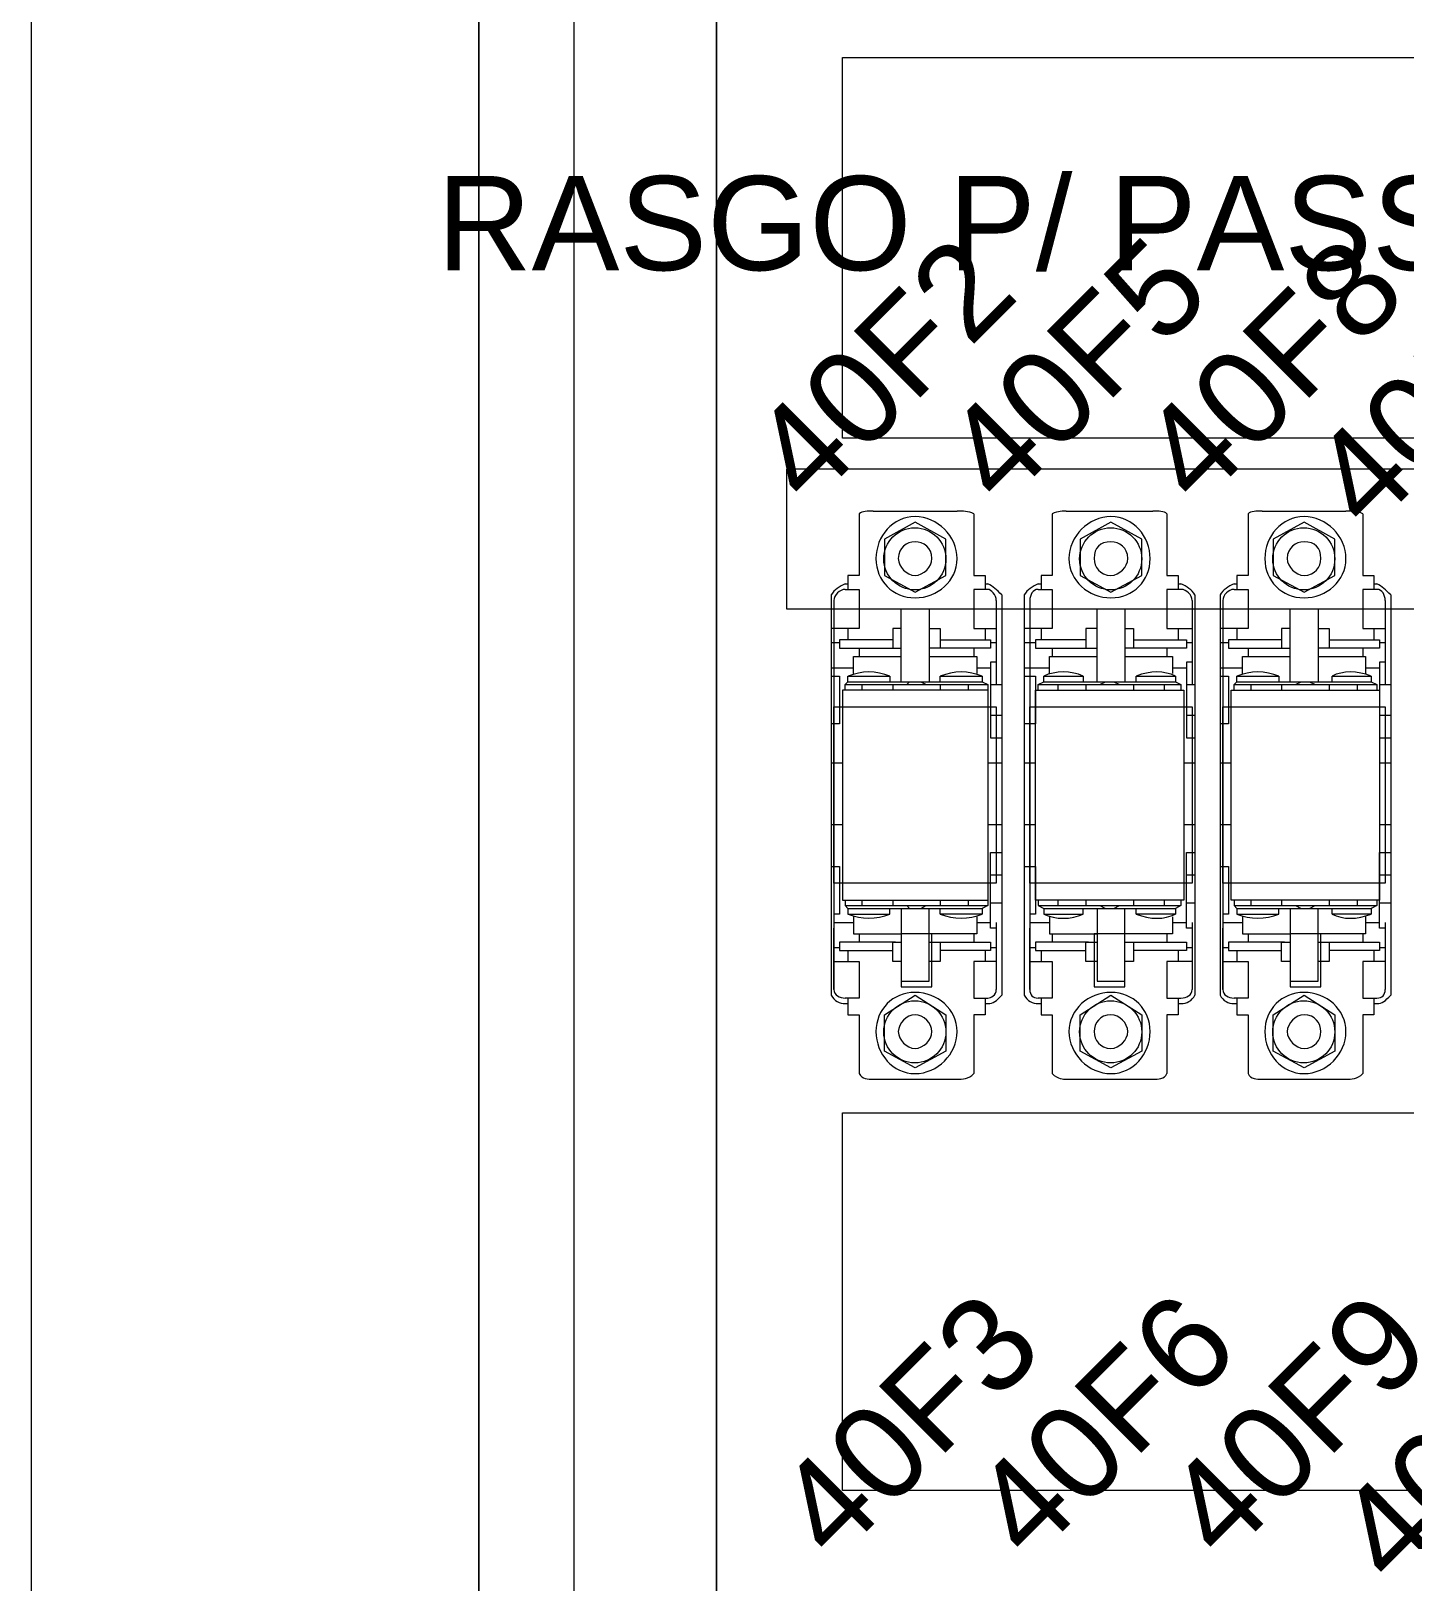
# Model space of a CAD drawing. Header units: millimetres. Extents: x 1004 to 59588, y 686 to 38112.
# Drawn here: x 17148.9 to 17437.8, y 12501.4 to 12827.4 of the extents above; entities that cross this region are included whole.
import ezdxf

# ---------------------------------------------------------------- set-up
doc = ezdxf.new("R2010")
doc.units = ezdxf.units.MM
doc.layers.add('PDF4_Geometry', color=7, linetype='Continuous')
doc.layers.add('PDF4_Text', color=7, linetype='Continuous')
doc.styles.add('PDF Arial', font='arial.ttf')

msp = doc.modelspace()

# ---------------------------------------------------------------- linework, layer by layer
at = {"layer": 'PDF4_Geometry', "lineweight": 0}
msp.add_lwpolyline([(17243.05, 11239.42), (18087.16, 11239.42), (18087.16, 11339.42), (18087.16, 13234.71), (17243.05, 13234.71), (17243.05, 11339.42), (17243.05, 13234.71), (18087.16, 13234.71), (18087.16, 11339.42), (17243.05, 11339.42), (18087.16, 11339.42), (17243.05, 11339.42), (17243.05, 11239.42), (17243.05, 11339.42)], dxfattribs=at)
for points in [[(17263.05, 11359.42), (18067.16, 11359.42), (18067.16, 13215.3), (17263.05, 13215.3)], [(18031.28, 13182.95), (18031.28, 11387.07), (17293.05, 11387.07), (17293.05, 13182.95)], [(17293.05, 12316.48), (17712.46, 12316.48), (17712.46, 13003.54), (17293.05, 13003.54)], [(17307.75, 12705.89), (17662.46, 12705.89), (17662.46, 12735.3), (17307.75, 12735.3)]]:
    msp.add_lwpolyline(points, close=True, dxfattribs=at)
at = {"layer": 'PDF4_Geometry', "lineweight": 18}
for points in [[(17148.93, 13162.95), (17148.93, 11407.07)], [(17323.05, 12725.89), (17323.05, 12712.95), (17320.69, 12712.95), (17320.69, 12710.01)], [(17325.99, 12726.48), (17343.63, 12726.48)], [(17347.16, 12725.89), (17347.16, 12712.95), (17349.52, 12712.95), (17349.52, 12710.01)], [(17363.63, 12725.89), (17363.63, 12712.95), (17361.28, 12712.95), (17361.28, 12710.01)], [(17366.58, 12726.48), (17384.81, 12726.48)], [(17387.75, 12725.89), (17387.75, 12712.95), (17390.11, 12712.95), (17390.11, 12710.01)], [(17404.81, 12725.89), (17404.81, 12712.95), (17402.46, 12712.95), (17402.46, 12710.01)], [(17407.75, 12726.48), (17425.4, 12726.48)], [(17428.93, 12725.89), (17428.93, 12712.95), (17431.28, 12712.95), (17431.28, 12710.01)], [(17320.11, 12710.01), (17323.05, 12710.01), (17323.05, 12701.77), (17317.16, 12701.77)], [(17320.11, 12711.18), (17320.69, 12711.18)], [(17350.11, 12710.01), (17347.16, 12710.01), (17347.16, 12701.77), (17351.87, 12701.77)], [(17349.52, 12711.18), (17350.11, 12711.18)], [(17350.11, 12710.01), (17350.11, 12710.01)], [(17360.69, 12710.01), (17363.63, 12710.01), (17363.63, 12701.77), (17357.75, 12701.77)], [(17360.69, 12711.18), (17361.28, 12711.18)], [(17390.69, 12710.01), (17387.75, 12710.01), (17387.75, 12701.77), (17393.05, 12701.77)], [(17390.11, 12711.18), (17390.69, 12711.18)], [(17390.69, 12710.01), (17390.69, 12710.01)], [(17401.87, 12710.01), (17404.81, 12710.01), (17404.81, 12701.77), (17398.93, 12701.77)], [(17401.87, 12711.18), (17402.46, 12711.18)], [(17431.87, 12710.01), (17428.93, 12710.01), (17428.93, 12701.77), (17433.63, 12701.77)], [(17431.28, 12711.18), (17431.87, 12711.18)], [(17431.87, 12710.01), (17431.87, 12710.01)], [(17317.16, 12708.83), (17317.16, 12691.77), (17317.16, 12664.71), (17317.16, 12624.71)], [(17317.75, 12707.65), (17317.75, 12701.77)], [(17351.87, 12707.65), (17351.87, 12690.01)], [(17353.05, 12708.83), (17353.05, 12664.71), (17353.05, 12624.71)], [(17357.75, 12708.83), (17357.75, 12691.77), (17357.75, 12664.71), (17357.75, 12624.71)], [(17358.93, 12707.65), (17358.93, 12701.77)], [(17393.05, 12707.65), (17393.05, 12690.01)], [(17393.63, 12708.83), (17393.63, 12664.71), (17393.63, 12624.71)], [(17398.93, 12708.83), (17398.93, 12691.77), (17398.93, 12664.71), (17398.93, 12624.71)], [(17399.52, 12707.65), (17399.52, 12701.77)], [(17433.63, 12707.65), (17433.63, 12690.01)], [(17434.81, 12708.83), (17434.81, 12664.71), (17434.81, 12624.71)], [(17331.87, 12690.59), (17331.87, 12705.89), (17337.75, 12705.89), (17337.75, 12690.59)], [(17373.05, 12690.59), (17373.05, 12705.89), (17378.93, 12705.89), (17378.93, 12690.59)], [(17413.63, 12690.59), (17413.63, 12705.89), (17419.52, 12705.89), (17419.52, 12690.59)], [(17320.69, 12701.77), (17320.69, 12699.42)], [(17331.87, 12701.77), (17330.11, 12701.77), (17330.11, 12697.65)], [(17337.75, 12701.77), (17340.11, 12701.77), (17340.11, 12697.65)], [(17349.52, 12701.77), (17349.52, 12699.42)], [(17361.28, 12701.77), (17361.28, 12699.42)], [(17373.05, 12701.77), (17370.69, 12701.77), (17370.69, 12697.65)], [(17378.93, 12701.77), (17380.69, 12701.77), (17380.69, 12697.65)], [(17390.11, 12701.77), (17390.11, 12699.42)], [(17402.46, 12701.77), (17402.46, 12699.42)], [(17413.63, 12701.77), (17411.87, 12701.77), (17411.87, 12697.65)], [(17419.52, 12701.77), (17421.87, 12701.77), (17421.87, 12697.65)], [(17431.28, 12701.77), (17431.28, 12699.42)], [(17317.16, 12698.83), (17318.93, 12698.83)], [(17330.11, 12699.42), (17318.93, 12699.42), (17318.93, 12697.65), (17331.87, 12697.65)], [(17323.05, 12697.65), (17323.05, 12695.89)], [(17340.11, 12699.42), (17350.69, 12699.42), (17350.69, 12697.65), (17337.75, 12697.65)], [(17347.16, 12697.65), (17347.16, 12695.89)], [(17350.69, 12698.83), (17351.87, 12698.83)], [(17357.75, 12698.83), (17360.11, 12698.83)], [(17370.69, 12699.42), (17360.11, 12699.42), (17360.11, 12697.65), (17373.05, 12697.65)], [(17363.63, 12697.65), (17363.63, 12695.89)], [(17380.69, 12699.42), (17391.87, 12699.42), (17391.87, 12697.65), (17378.93, 12697.65)], [(17387.75, 12697.65), (17387.75, 12695.89)], [(17391.87, 12698.83), (17393.05, 12698.83)], [(17398.93, 12698.83), (17400.69, 12698.83)], [(17411.87, 12699.42), (17400.69, 12699.42), (17400.69, 12697.65), (17413.63, 12697.65)], [(17404.81, 12697.65), (17404.81, 12695.89)], [(17421.87, 12699.42), (17432.46, 12699.42), (17432.46, 12697.65), (17419.52, 12697.65)], [(17428.93, 12697.65), (17428.93, 12695.89)], [(17432.46, 12698.83), (17433.63, 12698.83)], [(17317.16, 12693.54), (17321.87, 12693.54)], [(17321.87, 12692.36), (17321.87, 12695.89), (17331.87, 12695.89)], [(17337.75, 12695.89), (17347.75, 12695.89), (17347.75, 12692.36)], [(17347.75, 12693.54), (17350.69, 12693.54)], [(17351.87, 12694.71), (17350.69, 12694.71), (17350.69, 12678.83), (17353.05, 12678.83)], [(17357.75, 12693.54), (17363.05, 12693.54)], [(17363.05, 12692.36), (17363.05, 12695.89), (17373.05, 12695.89)], [(17378.93, 12695.89), (17388.93, 12695.89), (17388.93, 12692.36)], [(17388.93, 12693.54), (17391.87, 12693.54)], [(17393.05, 12694.71), (17391.87, 12694.71), (17391.87, 12678.83), (17393.63, 12678.83)], [(17398.93, 12693.54), (17403.63, 12693.54)], [(17403.63, 12692.36), (17403.63, 12695.89), (17413.63, 12695.89)], [(17419.52, 12695.89), (17429.52, 12695.89), (17429.52, 12692.36)], [(17429.52, 12693.54), (17432.46, 12693.54)], [(17433.63, 12694.71), (17432.46, 12694.71), (17432.46, 12678.83), (17434.81, 12678.83)], [(17317.16, 12691.77), (17318.93, 12691.77), (17318.93, 12681.77), (17317.16, 12681.77)], [(17320.11, 12688.83), (17320.11, 12690.01), (17320.69, 12690.59), (17320.69, 12691.77), (17329.52, 12691.77), (17329.52, 12690.59)], [(17320.11, 12690.01), (17350.11, 12690.01), (17350.11, 12688.83), (17350.11, 12664.71), (17350.11, 12644.71), (17350.11, 12643.54), (17348.93, 12642.95), (17348.93, 12641.77), (17340.11, 12641.77), (17340.11, 12642.95)], [(17320.69, 12690.59), (17348.93, 12690.59)], [(17323.63, 12690.01), (17323.63, 12688.83)], [(17330.11, 12690.01), (17330.11, 12688.83)], [(17333.05, 12690.01), (17333.63, 12690.59)], [(17335.99, 12690.59), (17337.16, 12690.01)], [(17340.11, 12690.59), (17340.11, 12691.77), (17348.93, 12691.77), (17348.93, 12690.59), (17350.11, 12690.01)], [(17340.11, 12690.01), (17340.11, 12688.83)], [(17345.99, 12690.01), (17345.99, 12688.83)], [(17350.69, 12690.01), (17353.05, 12690.01)], [(17357.75, 12691.77), (17360.11, 12691.77), (17360.11, 12681.77), (17357.75, 12681.77)], [(17360.69, 12688.83), (17360.69, 12690.01), (17361.87, 12690.59), (17361.87, 12691.77), (17370.11, 12691.77), (17370.11, 12690.59)], [(17360.69, 12690.01), (17390.69, 12690.01)], [(17361.87, 12690.59), (17389.52, 12690.59)], [(17364.81, 12690.01), (17364.81, 12688.83)], [(17370.69, 12690.01), (17370.69, 12688.83)], [(17373.63, 12690.01), (17374.81, 12690.59)], [(17376.58, 12690.59), (17377.75, 12690.01)], [(17380.69, 12690.01), (17380.69, 12688.83)], [(17381.28, 12690.59), (17381.28, 12691.77), (17389.52, 12691.77), (17389.52, 12690.59), (17390.69, 12690.01), (17390.69, 12688.83)], [(17387.16, 12690.01), (17387.16, 12688.83)], [(17391.87, 12690.01), (17393.63, 12690.01)], [(17398.93, 12691.77), (17400.69, 12691.77), (17400.69, 12681.77), (17398.93, 12681.77)], [(17401.87, 12688.83), (17401.87, 12690.01), (17402.46, 12690.59), (17402.46, 12691.77), (17411.28, 12691.77), (17411.28, 12690.59)], [(17401.87, 12690.01), (17431.87, 12690.01)], [(17402.46, 12690.59), (17430.69, 12690.59)], [(17405.4, 12690.01), (17405.4, 12688.83)], [(17411.87, 12690.01), (17411.87, 12688.83)], [(17414.81, 12690.01), (17415.99, 12690.59)], [(17417.75, 12690.59), (17418.93, 12690.01)], [(17421.87, 12690.01), (17421.87, 12688.83)], [(17422.46, 12690.59), (17422.46, 12691.77), (17430.69, 12691.77), (17430.69, 12690.59), (17431.87, 12690.01), (17431.87, 12688.83)], [(17427.75, 12690.01), (17427.75, 12688.83)], [(17432.46, 12690.01), (17434.81, 12690.01)], [(17350.11, 12688.83), (17319.52, 12688.83), (17319.52, 12664.71), (17319.52, 12644.71), (17350.11, 12644.71)], [(17350.69, 12683.54), (17353.05, 12683.54)], [(17391.87, 12683.54), (17393.63, 12683.54)], [(17432.46, 12683.54), (17434.81, 12683.54)], [(17317.16, 12673.54), (17319.52, 12673.54)], [(17350.11, 12673.54), (17353.05, 12673.54)], [(17357.75, 12673.54), (17360.11, 12673.54)], [(17391.28, 12673.54), (17393.63, 12673.54)], [(17398.93, 12673.54), (17401.28, 12673.54)], [(17432.46, 12673.54), (17434.81, 12673.54)], [(17317.16, 12660.59), (17319.52, 12660.59)], [(17350.11, 12660.59), (17353.05, 12660.59)], [(17357.75, 12660.59), (17360.11, 12660.59)], [(17391.28, 12660.59), (17393.63, 12660.59)], [(17398.93, 12660.59), (17401.28, 12660.59)], [(17432.46, 12660.59), (17434.81, 12660.59)], [(17351.87, 12638.83), (17350.69, 12638.83), (17350.69, 12654.71), (17353.05, 12654.71)], [(17393.05, 12638.83), (17391.87, 12638.83), (17391.87, 12654.71), (17393.63, 12654.71)], [(17433.63, 12638.83), (17432.46, 12638.83), (17432.46, 12654.71), (17434.81, 12654.71)], [(17317.16, 12651.77), (17318.93, 12651.77), (17318.93, 12641.77), (17317.75, 12641.77), (17317.75, 12625.89), (17317.75, 12638.83)], [(17357.75, 12651.77), (17360.11, 12651.77), (17360.11, 12641.77), (17358.93, 12641.77), (17358.93, 12625.89), (17358.93, 12638.83)], [(17398.93, 12651.77), (17400.69, 12651.77), (17400.69, 12641.77), (17399.52, 12641.77), (17399.52, 12625.89), (17399.52, 12638.83)], [(17350.69, 12650.01), (17353.05, 12650.01)], [(17391.87, 12650.01), (17393.63, 12650.01)], [(17432.46, 12650.01), (17434.81, 12650.01)], [(17320.11, 12644.71), (17320.11, 12643.54), (17320.69, 12642.95), (17348.93, 12642.95)], [(17323.63, 12644.71), (17323.63, 12643.54)], [(17330.11, 12644.71), (17330.11, 12643.54)], [(17340.11, 12644.71), (17340.11, 12643.54)], [(17345.99, 12644.71), (17345.99, 12643.54)], [(17350.69, 12644.12), (17353.05, 12644.12)], [(17360.69, 12644.71), (17360.69, 12643.54), (17361.87, 12642.95), (17389.52, 12642.95)], [(17364.81, 12644.71), (17364.81, 12643.54)], [(17370.69, 12644.71), (17370.69, 12643.54)], [(17380.69, 12644.71), (17380.69, 12643.54)], [(17390.69, 12644.71), (17390.69, 12643.54), (17389.52, 12642.95), (17389.52, 12641.77), (17381.28, 12641.77), (17381.28, 12642.95)], [(17387.16, 12644.71), (17387.16, 12643.54)], [(17391.87, 12644.12), (17393.63, 12644.12)], [(17401.87, 12644.71), (17401.87, 12643.54), (17402.46, 12642.95), (17430.69, 12642.95)], [(17405.4, 12644.71), (17405.4, 12643.54)], [(17411.87, 12644.71), (17411.87, 12643.54)], [(17421.87, 12644.71), (17421.87, 12643.54)], [(17431.87, 12644.71), (17431.87, 12643.54), (17430.69, 12642.95), (17430.69, 12641.77), (17422.46, 12641.77), (17422.46, 12642.95)], [(17427.75, 12644.71), (17427.75, 12643.54)], [(17432.46, 12644.12), (17434.81, 12644.12)], [(17320.11, 12643.54), (17350.11, 12643.54)], [(17320.69, 12642.95), (17320.69, 12641.77), (17329.52, 12641.77), (17329.52, 12642.95)], [(17321.87, 12641.18), (17321.87, 12637.65), (17331.87, 12637.65), (17331.87, 12626.48), (17338.34, 12626.48), (17338.34, 12637.65), (17331.87, 12637.65)], [(17331.87, 12642.95), (17331.87, 12627.65), (17337.75, 12627.65), (17337.75, 12642.95)], [(17333.05, 12643.54), (17333.63, 12642.95)], [(17335.99, 12642.95), (17337.16, 12643.54)], [(17347.75, 12641.18), (17347.75, 12637.65), (17337.75, 12637.65)], [(17360.69, 12643.54), (17390.69, 12643.54)], [(17361.87, 12642.95), (17361.87, 12641.77), (17370.11, 12641.77), (17370.11, 12642.95)], [(17363.05, 12641.18), (17363.05, 12637.65), (17373.05, 12637.65)], [(17388.93, 12641.18), (17388.93, 12637.65), (17378.93, 12637.65), (17372.46, 12637.65), (17372.46, 12626.48), (17378.93, 12626.48), (17378.93, 12637.65)], [(17373.05, 12642.95), (17373.05, 12627.65), (17378.93, 12627.65), (17378.93, 12642.95)], [(17373.63, 12643.54), (17374.81, 12642.95)], [(17376.58, 12642.95), (17377.75, 12643.54)], [(17401.87, 12643.54), (17431.87, 12643.54)], [(17402.46, 12642.95), (17402.46, 12641.77), (17411.28, 12641.77), (17411.28, 12642.95)], [(17403.63, 12641.18), (17403.63, 12637.65), (17413.63, 12637.65), (17413.63, 12626.48), (17420.11, 12626.48), (17420.11, 12637.65), (17413.63, 12637.65)], [(17413.63, 12642.95), (17413.63, 12627.65), (17419.52, 12627.65), (17419.52, 12642.95)], [(17414.81, 12643.54), (17415.99, 12642.95)], [(17417.75, 12642.95), (17418.93, 12643.54)], [(17429.52, 12641.18), (17429.52, 12637.65), (17419.52, 12637.65)], [(17317.75, 12640.01), (17321.87, 12640.01)], [(17323.05, 12637.65), (17323.05, 12635.89)], [(17347.16, 12637.65), (17347.16, 12635.89)], [(17347.75, 12640.01), (17350.69, 12640.01)], [(17351.87, 12640.01), (17351.87, 12625.89)], [(17358.93, 12640.01), (17363.05, 12640.01)], [(17363.63, 12637.65), (17363.63, 12635.89)], [(17387.75, 12637.65), (17387.75, 12635.89)], [(17388.93, 12640.01), (17391.87, 12640.01)], [(17393.05, 12640.01), (17393.05, 12625.89)], [(17399.52, 12640.01), (17403.63, 12640.01)], [(17404.81, 12637.65), (17404.81, 12635.89)], [(17428.93, 12637.65), (17428.93, 12635.89)], [(17429.52, 12640.01), (17432.46, 12640.01)], [(17433.63, 12640.01), (17433.63, 12625.89)], [(17317.75, 12634.71), (17318.93, 12634.71)], [(17330.69, 12635.89), (17318.93, 12635.89), (17318.93, 12634.12), (17330.11, 12634.12)], [(17331.87, 12631.77), (17330.11, 12631.77), (17330.11, 12635.89), (17331.87, 12635.89)], [(17337.75, 12635.89), (17340.11, 12635.89), (17340.11, 12631.77), (17337.75, 12631.77)], [(17339.52, 12635.89), (17350.69, 12635.89), (17350.69, 12634.12), (17340.11, 12634.12)], [(17350.69, 12634.71), (17351.87, 12634.71)], [(17358.93, 12634.71), (17360.11, 12634.71)], [(17371.28, 12635.89), (17360.11, 12635.89), (17360.11, 12634.12), (17370.69, 12634.12)], [(17373.05, 12631.77), (17370.69, 12631.77), (17370.69, 12635.89), (17373.05, 12635.89)], [(17378.93, 12635.89), (17380.69, 12635.89), (17380.69, 12631.77), (17378.93, 12631.77)], [(17380.11, 12635.89), (17391.87, 12635.89), (17391.87, 12634.12), (17380.69, 12634.12)], [(17391.87, 12634.71), (17393.05, 12634.71)], [(17399.52, 12634.71), (17400.69, 12634.71)], [(17412.46, 12635.89), (17400.69, 12635.89), (17400.69, 12634.12), (17411.87, 12634.12)], [(17413.63, 12631.77), (17411.87, 12631.77), (17411.87, 12635.89), (17413.63, 12635.89)], [(17419.52, 12635.89), (17421.87, 12635.89), (17421.87, 12631.77), (17419.52, 12631.77)], [(17421.28, 12635.89), (17432.46, 12635.89), (17432.46, 12634.12), (17421.87, 12634.12)], [(17432.46, 12634.71), (17433.63, 12634.71)], [(17317.75, 12631.77), (17323.05, 12631.77), (17323.05, 12624.12), (17320.11, 12624.12)], [(17320.69, 12634.12), (17320.69, 12631.77)], [(17351.87, 12631.77), (17347.16, 12631.77), (17347.16, 12624.12), (17350.11, 12624.12)], [(17349.52, 12634.12), (17349.52, 12631.77)], [(17358.93, 12631.77), (17363.63, 12631.77), (17363.63, 12624.12), (17360.69, 12624.12)], [(17361.28, 12634.12), (17361.28, 12631.77)], [(17393.05, 12631.77), (17387.75, 12631.77), (17387.75, 12624.12), (17390.69, 12624.12)], [(17390.11, 12634.12), (17390.11, 12631.77)], [(17399.52, 12631.77), (17404.81, 12631.77), (17404.81, 12624.12), (17401.87, 12624.12)], [(17402.46, 12634.12), (17402.46, 12631.77)], [(17433.63, 12631.77), (17428.93, 12631.77), (17428.93, 12624.12), (17431.87, 12624.12)], [(17431.28, 12634.12), (17431.28, 12631.77)], [(17320.11, 12622.95), (17320.69, 12622.95)], [(17320.69, 12624.12), (17320.69, 12620.59), (17323.05, 12620.59), (17323.05, 12608.24)], [(17349.52, 12624.12), (17349.52, 12620.59), (17347.16, 12620.59), (17347.16, 12608.24)], [(17349.52, 12622.95), (17350.11, 12622.95)], [(17360.69, 12622.95), (17361.28, 12622.95)], [(17361.28, 12624.12), (17361.28, 12620.59), (17363.63, 12620.59), (17363.63, 12608.24)], [(17390.11, 12624.12), (17390.11, 12620.59), (17387.75, 12620.59), (17387.75, 12608.24)], [(17390.11, 12622.95), (17390.69, 12622.95)], [(17401.87, 12622.95), (17402.46, 12622.95)], [(17402.46, 12624.12), (17402.46, 12620.59), (17404.81, 12620.59), (17404.81, 12608.24)], [(17431.28, 12624.12), (17431.28, 12620.59), (17428.93, 12620.59), (17428.93, 12608.24)], [(17431.28, 12622.95), (17431.87, 12622.95)], [(17325.99, 12607.07), (17343.63, 12607.07)], [(17366.58, 12607.07), (17384.81, 12607.07)], [(17407.75, 12607.07), (17425.4, 12607.07)]]:
    msp.add_lwpolyline(points, dxfattribs=at)
for points in [[(17319.52, 12741.77), (17319.52, 12821.77), (17540.11, 12821.77), (17540.11, 12741.77)], [(17328.34, 12712.95), (17334.81, 12709.42), (17341.28, 12712.95), (17341.28, 12720.59), (17334.81, 12724.12), (17328.34, 12720.59)], [(17369.52, 12712.95), (17375.99, 12709.42), (17382.46, 12712.95), (17382.46, 12720.59), (17375.99, 12724.12), (17369.52, 12720.59)], [(17410.11, 12712.95), (17416.58, 12709.42), (17423.05, 12712.95), (17423.05, 12720.59), (17416.58, 12724.12), (17410.11, 12720.59)], [(17360.11, 12644.71), (17360.11, 12664.71), (17360.11, 12688.83), (17391.28, 12688.83), (17391.28, 12664.71), (17391.28, 12644.71)], [(17401.28, 12644.71), (17401.28, 12664.71), (17401.28, 12688.83), (17432.46, 12688.83), (17432.46, 12664.71), (17432.46, 12644.71)], [(17317.75, 12648.24), (17317.75, 12685.3), (17351.87, 12685.3), (17351.87, 12648.24)], [(17358.93, 12648.24), (17358.93, 12685.3), (17393.05, 12685.3), (17393.05, 12648.24)], [(17399.52, 12648.24), (17399.52, 12685.3), (17433.63, 12685.3), (17433.63, 12648.24)], [(17328.34, 12612.95), (17328.34, 12620.59), (17334.81, 12624.71), (17341.28, 12620.59), (17341.28, 12612.95), (17334.81, 12609.42)], [(17369.52, 12612.95), (17369.52, 12620.59), (17375.99, 12624.71), (17382.46, 12620.59), (17382.46, 12612.95), (17375.99, 12609.42)], [(17410.11, 12612.95), (17410.11, 12620.59), (17416.58, 12624.71), (17423.05, 12620.59), (17423.05, 12612.95), (17416.58, 12609.42)], [(17319.52, 12520.59), (17319.52, 12600.01), (17540.11, 12600.01), (17540.11, 12520.59)]]:
    msp.add_lwpolyline(points, close=True, dxfattribs=at)
at = {"layer": 'PDF4_Geometry', "lineweight": 5}
for points in [[(17317.75, 12706.48), (17317.75, 12627.07)], [(17358.93, 12706.48), (17358.93, 12627.07)], [(17399.52, 12706.48), (17399.52, 12627.07)], [(17317.16, 12704.12), (17317.16, 12624.71)], [(17357.75, 12704.12), (17357.75, 12624.71)], [(17398.93, 12704.12), (17398.93, 12624.71)]]:
    msp.add_lwpolyline(points, dxfattribs=at)
at = {"layer": 'PDF4_Geometry', "lineweight": 18}
for centre in [(17334.75, 12716.42), (17375.93, 12716.42), (17416.52, 12716.42), (17334.75, 12617.01), (17375.93, 12617.01), (17416.52, 12617.01)]:
    msp.add_circle(centre, 6.53, dxfattribs=at)
for centre, start, end in [((17325.11, 12681.18), 67.3801, 112.6199), ((17344.52, 12681.18), 67.3801, 112.6199), ((17406.87, 12681.18), 67.3801, 112.6199), ((17325.11, 12652.36), 247.3801, 292.6199), ((17344.52, 12652.36), 247.3801, 292.6199), ((17406.87, 12652.36), 247.3801, 292.6199)]:
    msp.add_arc(centre, 11.47, start, end, dxfattribs=at)
for points in [[(17325.99, 12726.48), (17324.81, 12726.48), (17323.63, 12726.48), (17323.05, 12725.89)], [(17347.16, 12725.89), (17345.99, 12726.48), (17344.81, 12726.48), (17343.63, 12726.48)], [(17366.58, 12726.48), (17365.99, 12726.48), (17364.81, 12726.48), (17363.63, 12725.89)], [(17387.75, 12725.89), (17387.16, 12726.48), (17385.99, 12726.48), (17384.81, 12726.48)], [(17407.75, 12726.48), (17406.58, 12726.48), (17405.4, 12726.48), (17404.81, 12725.89)], [(17428.93, 12725.89), (17427.75, 12726.48), (17426.58, 12726.48), (17425.4, 12726.48)], [(17334.81, 12725.3), (17330.11, 12725.3), (17326.58, 12721.18), (17326.58, 12716.48)], [(17343.63, 12716.48), (17343.63, 12721.18), (17339.52, 12725.3), (17334.81, 12725.3)], [(17375.99, 12725.3), (17371.28, 12725.3), (17367.16, 12721.18), (17367.16, 12716.48)], [(17384.22, 12716.48), (17384.22, 12721.18), (17380.69, 12725.3), (17375.99, 12725.3)], [(17416.58, 12725.3), (17411.87, 12725.3), (17408.34, 12721.18), (17408.34, 12716.48)], [(17425.4, 12716.48), (17425.4, 12721.18), (17421.28, 12725.3), (17416.58, 12725.3)], [(17334.81, 12720.01), (17333.05, 12720.01), (17331.28, 12718.83), (17331.28, 12716.48)], [(17338.34, 12716.48), (17338.34, 12718.83), (17336.58, 12720.01), (17334.81, 12720.01)], [(17375.99, 12720.01), (17373.63, 12720.01), (17372.46, 12718.83), (17372.46, 12716.48)], [(17379.52, 12716.48), (17379.52, 12718.83), (17377.75, 12720.01), (17375.99, 12720.01)], [(17416.58, 12720.01), (17414.81, 12720.01), (17413.05, 12718.83), (17413.05, 12716.48)], [(17420.11, 12716.48), (17420.11, 12718.83), (17418.93, 12720.01), (17416.58, 12720.01)], [(17326.58, 12716.48), (17326.58, 12711.77), (17330.11, 12708.24), (17334.81, 12708.24)], [(17331.28, 12716.48), (17331.28, 12714.71), (17333.05, 12712.95), (17334.81, 12712.95)], [(17334.81, 12708.24), (17339.52, 12708.24), (17343.63, 12711.77), (17343.63, 12716.48)], [(17334.81, 12712.95), (17336.58, 12712.95), (17338.34, 12714.71), (17338.34, 12716.48)], [(17367.16, 12716.48), (17367.16, 12711.77), (17371.28, 12708.24), (17375.99, 12708.24)], [(17372.46, 12716.48), (17372.46, 12714.71), (17373.63, 12712.95), (17375.99, 12712.95)], [(17375.99, 12708.24), (17380.69, 12708.24), (17384.22, 12711.77), (17384.22, 12716.48)], [(17375.99, 12712.95), (17377.75, 12712.95), (17379.52, 12714.71), (17379.52, 12716.48)], [(17408.34, 12716.48), (17408.34, 12711.77), (17411.87, 12708.24), (17416.58, 12708.24)], [(17413.05, 12716.48), (17413.05, 12714.71), (17414.81, 12712.95), (17416.58, 12712.95)], [(17416.58, 12708.24), (17421.28, 12708.24), (17425.4, 12711.77), (17425.4, 12716.48)], [(17416.58, 12712.95), (17418.93, 12712.95), (17420.11, 12714.71), (17420.11, 12716.48)], [(17320.11, 12711.18), (17318.93, 12710.59), (17317.75, 12710.01), (17317.16, 12708.83)], [(17320.11, 12710.01), (17318.93, 12710.01), (17317.75, 12708.83), (17317.75, 12707.65)], [(17353.05, 12708.83), (17351.87, 12710.01), (17351.28, 12710.59), (17350.11, 12711.18)], [(17351.87, 12707.65), (17351.87, 12708.83), (17350.69, 12710.01), (17350.11, 12710.01)], [(17360.69, 12711.18), (17359.52, 12710.59), (17358.34, 12710.01), (17357.75, 12708.83)], [(17360.69, 12710.01), (17359.52, 12710.01), (17358.93, 12708.83), (17358.93, 12707.65)], [(17393.63, 12708.83), (17393.05, 12710.01), (17391.87, 12710.59), (17390.69, 12711.18)], [(17393.05, 12707.65), (17393.05, 12708.83), (17391.87, 12710.01), (17390.69, 12710.01)], [(17401.87, 12711.18), (17400.69, 12710.59), (17399.52, 12710.01), (17398.93, 12708.83)], [(17401.87, 12710.01), (17400.69, 12710.01), (17399.52, 12708.83), (17399.52, 12707.65)], [(17434.81, 12708.83), (17433.63, 12710.01), (17433.05, 12710.59), (17431.87, 12711.18)], [(17433.63, 12707.65), (17433.63, 12708.83), (17433.05, 12710.01), (17431.87, 12710.01)], [(17370.11, 12691.77), (17367.75, 12692.95), (17364.22, 12692.95), (17361.87, 12691.77)], [(17389.52, 12691.77), (17387.16, 12692.95), (17384.22, 12692.95), (17381.28, 12691.77)], [(17430.69, 12691.77), (17427.75, 12692.95), (17424.81, 12692.95), (17422.46, 12691.77)], [(17361.87, 12641.77), (17364.22, 12640.59), (17367.75, 12640.59), (17370.11, 12641.77)], [(17381.28, 12641.77), (17384.22, 12640.59), (17387.16, 12640.59), (17389.52, 12641.77)], [(17422.46, 12641.77), (17424.81, 12640.59), (17427.75, 12640.59), (17430.69, 12641.77)], [(17317.16, 12624.71), (17317.75, 12623.54), (17318.93, 12622.95), (17320.11, 12622.95)], [(17317.75, 12625.89), (17317.75, 12624.71), (17318.93, 12624.12), (17320.11, 12624.12)], [(17334.81, 12625.3), (17330.11, 12625.3), (17326.58, 12621.77), (17326.58, 12617.07)], [(17343.63, 12617.07), (17343.63, 12621.77), (17339.52, 12625.3), (17334.81, 12625.3)], [(17350.11, 12624.12), (17350.69, 12624.12), (17351.87, 12624.71), (17351.87, 12625.89)], [(17350.11, 12622.95), (17351.28, 12622.95), (17351.87, 12623.54), (17353.05, 12624.71)], [(17357.75, 12624.71), (17358.34, 12623.54), (17359.52, 12622.95), (17360.69, 12622.95)], [(17358.93, 12625.89), (17358.93, 12624.71), (17359.52, 12624.12), (17360.69, 12624.12)], [(17375.99, 12625.3), (17371.28, 12625.3), (17367.16, 12621.77), (17367.16, 12617.07)], [(17384.22, 12617.07), (17384.22, 12621.77), (17380.69, 12625.3), (17375.99, 12625.3)], [(17390.69, 12624.12), (17391.87, 12624.12), (17393.05, 12624.71), (17393.05, 12625.89)], [(17390.69, 12622.95), (17391.87, 12622.95), (17393.05, 12623.54), (17393.63, 12624.71)], [(17398.93, 12624.71), (17399.52, 12623.54), (17400.69, 12622.95), (17401.87, 12622.95)], [(17399.52, 12625.89), (17399.52, 12624.71), (17400.69, 12624.12), (17401.87, 12624.12)], [(17416.58, 12625.3), (17411.87, 12625.3), (17408.34, 12621.77), (17408.34, 12617.07)], [(17425.4, 12617.07), (17425.4, 12621.77), (17421.28, 12625.3), (17416.58, 12625.3)], [(17431.87, 12624.12), (17433.05, 12624.12), (17433.63, 12624.71), (17433.63, 12625.89)], [(17431.87, 12622.95), (17433.05, 12622.95), (17433.63, 12623.54), (17434.81, 12624.71)], [(17334.81, 12620.59), (17333.05, 12620.59), (17331.28, 12618.83), (17331.28, 12617.07)], [(17338.34, 12617.07), (17338.34, 12618.83), (17336.58, 12620.59), (17334.81, 12620.59)], [(17375.99, 12620.59), (17373.63, 12620.59), (17372.46, 12618.83), (17372.46, 12617.07)], [(17379.52, 12617.07), (17379.52, 12618.83), (17377.75, 12620.59), (17375.99, 12620.59)], [(17416.58, 12620.59), (17414.81, 12620.59), (17413.05, 12618.83), (17413.05, 12617.07)], [(17420.11, 12617.07), (17420.11, 12618.83), (17418.93, 12620.59), (17416.58, 12620.59)], [(17326.58, 12617.07), (17326.58, 12612.36), (17330.11, 12608.24), (17334.81, 12608.24)], [(17331.28, 12617.07), (17331.28, 12615.3), (17333.05, 12613.54), (17334.81, 12613.54)], [(17334.81, 12613.54), (17336.58, 12613.54), (17338.34, 12615.3), (17338.34, 12617.07)], [(17334.81, 12608.24), (17339.52, 12608.24), (17343.63, 12612.36), (17343.63, 12617.07)], [(17367.16, 12617.07), (17367.16, 12612.36), (17371.28, 12608.24), (17375.99, 12608.24)], [(17372.46, 12617.07), (17372.46, 12615.3), (17373.63, 12613.54), (17375.99, 12613.54)], [(17375.99, 12613.54), (17377.75, 12613.54), (17379.52, 12615.3), (17379.52, 12617.07)], [(17375.99, 12608.24), (17380.69, 12608.24), (17384.22, 12612.36), (17384.22, 12617.07)], [(17408.34, 12617.07), (17408.34, 12612.36), (17411.87, 12608.24), (17416.58, 12608.24)], [(17413.05, 12617.07), (17413.05, 12615.3), (17414.81, 12613.54), (17416.58, 12613.54)], [(17416.58, 12613.54), (17418.93, 12613.54), (17420.11, 12615.3), (17420.11, 12617.07)], [(17416.58, 12608.24), (17421.28, 12608.24), (17425.4, 12612.36), (17425.4, 12617.07)], [(17323.05, 12608.24), (17323.63, 12607.07), (17324.81, 12607.07), (17325.99, 12607.07)], [(17343.63, 12607.07), (17344.81, 12607.07), (17345.99, 12607.07), (17347.16, 12608.24)], [(17363.63, 12608.24), (17364.81, 12607.07), (17365.99, 12607.07), (17366.58, 12607.07)], [(17384.81, 12607.07), (17385.99, 12607.07), (17387.16, 12607.07), (17387.75, 12608.24)], [(17404.81, 12608.24), (17405.4, 12607.07), (17406.58, 12607.07), (17407.75, 12607.07)], [(17425.4, 12607.07), (17426.58, 12607.07), (17427.75, 12607.07), (17428.93, 12608.24)]]:
    msp.add_open_spline(points, degree=3, dxfattribs=at)

# ---------------------------------------------------------------- texts
at = {"layer": 'PDF4_Text', "insert": (17234.23, 12776.81), "char_height": 19.7903, "attachment_point": 7, "style": 'PDF Arial'}
msp.add_mtext('RASGO P/ PASSAGEM DE CABOS', dxfattribs=at)
at = {"layer": 'PDF4_Text', "char_height": 19.79, "attachment_point": 7, "rotation": 45, "style": 'PDF Arial'}
for s, insert in [('40F11', (17430.4, 12721.48)), ('40F2', (17312.76, 12726.77)), ('40F5', (17353.34, 12726.77)), ('40F8', (17394.55, 12726.74)), ('40F12', (17435.7, 12499.71)), ('40F3', (17318.05, 12505.01)), ('40F6', (17359.23, 12505.01)), ('40F9', (17399.82, 12505.01))]:
    msp.add_mtext(s, dxfattribs=dict(at, insert=insert))

doc.saveas('drawing.dxf')
